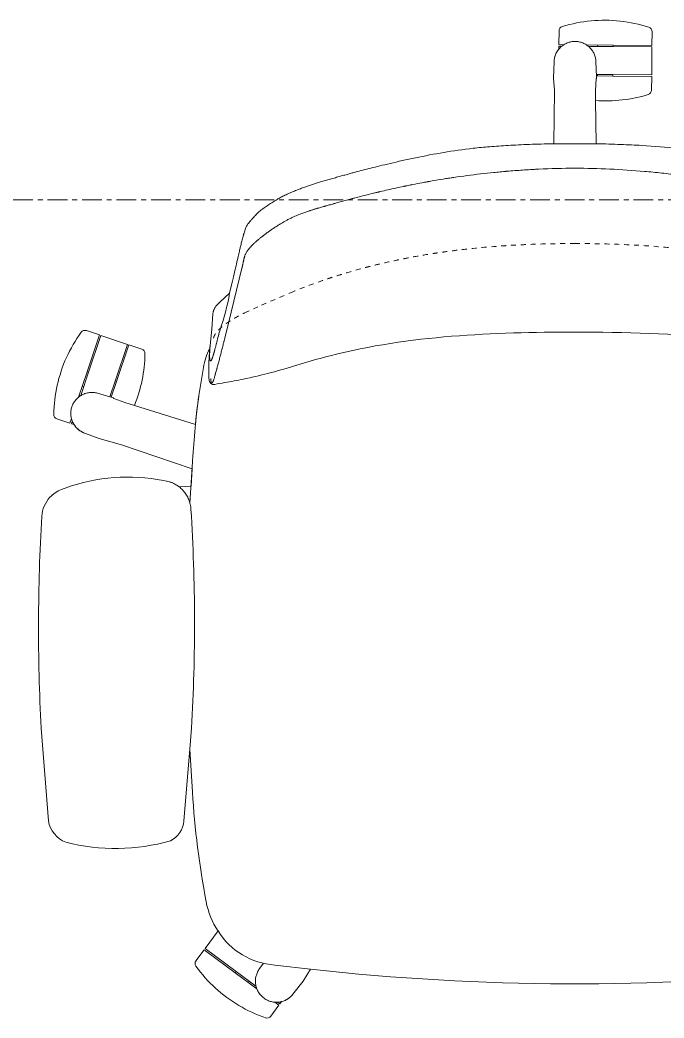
# Model space of a CAD drawing. Header units: inches. Extents: x 29752 to 31446, y 4278 to 5722.
# Drawn here: x 31051.32 to 31067.67, y 5326.56 to 5351.9 of the extents above; entities that cross this region are included whole.
import ezdxf

# ---------------------------------------------------------------- set-up
doc = ezdxf.new("R2010")
doc.units = ezdxf.units.IN
doc.header["$MEASUREMENT"] = 0
doc.linetypes.add('Dash', pattern=[0.25, 0.125, -0.125])
doc.linetypes.add('Grid Line 1_2_', pattern=[0.875, 0.5, -0.125, 0.125, -0.125])
for name, color, linetype, lineweight in [('A-DETL-GENF', 92, 'Continuous', 9), ('A-DETL-GENF-HDLN', 1, 'Dash', 9), ('I-FURN', 30, 'Continuous', 9), ('S-GRID', 1, 'Continuous', 9)]:
    doc.layers.add(name, color=color, linetype=linetype, lineweight=lineweight)

# ---------------------------------------------------------------- blocks, each defined once
blk = doc.blocks.new('Seating-Work_Chair-Teknion-NARM_Around-R2015 - Task Chair_ 4D Arms-6171630-FIRST FLOOR POWER _ SIGNAL')
at = {"layer": 'A-DETL-GENF'}
for p, q in [((-0.288, 14.082), (-0.291, 13.734)), ((2.071, 13.713), (2.074, 14.061)), ((-0.219, 13.694), (-0.292, 13.695)), ((-0.292, 13.695), (-0.292, 13.622)), ((-0.291, 13.734), (-0.164, 13.733)), ((0.408, 13.728), (1.086, 13.722)), ((0.462, 13.688), (1.086, 13.683)), ((0.692, 13.686), (0.693, 13.725)), ((1.086, 13.683), (1.086, 13.722)), ((1.086, 13.722), (2.071, 13.713)), ((2.07, 13.674), (1.086, 13.683)), ((2.064, 12.965), (2.07, 13.674)), ((-0.415, 13.302), (-0.43, 12.881)), ((0.664, 12.913), (0.649, 13.302)), ((1.08, 12.974), (0.661, 12.978)), ((0.663, 12.938), (1.079, 12.935)), ((0.686, 12.938), (0.686, 12.977)), ((1.079, 12.935), (1.08, 12.974)), ((2.064, 12.926), (1.079, 12.935)), ((1.08, 12.974), (2.064, 12.965)), ((2.061, 12.578), (2.064, 12.926)), ((-0.43, 12.881), (-0.402, 12.569)), ((0.637, 12.568), (0.654, 12.868)), ((0.654, 12.868), (0.659, 12.878)), ((0.659, 12.878), (0.665, 12.881)), ((0.664, 12.913), (0.665, 12.881)), ((-0.402, 12.569), (-0.422, 11.218)), ((0.637, 12.568), (0.641, 12.316)), ((0.657, 11.217), (0.641, 12.316)), ((-0.422, 11.217), (0.657, 11.217)), ((-8.748, 6.384), (-8.338, 8.056)), ((-8.591, 7.669), (-8.651, 7.425)), ((-8.651, 7.425), (-8.9, 7.197)), ((-9.075, 6.901), (-9.104, 6.508)), ((-11.956, 6.361), (-12.286, 6.471)), ((-12.268, 5.427), (-11.956, 6.361)), ((-11.919, 6.348), (-12.231, 5.415)), ((-11.247, 6.123), (-11.919, 6.348)), ((-9.104, 6.508), (-9.157, 6.012)), ((-8.749, 6.381), (-8.772, 6.285)), ((-11.559, 5.19), (-11.247, 6.123)), ((-11.209, 6.111), (-11.522, 5.177)), ((-10.88, 6), (-11.209, 6.111)), ((-9.177, 5.65), (-9.163, 5.93)), ((-9.156, 6.012), (-9.163, 5.93)), ((-9.178, 5.352), (-9.177, 5.65)), ((-12.484, 4.784), (-12.268, 5.427)), ((-12.429, 4.823), (-12.231, 5.415)), ((-12.231, 5.415), (-12.268, 5.427)), ((-9.316, 5.536), (-9.43, 4.821)), ((-9.177, 5.317), (-9.178, 5.352)), ((-11.559, 5.19), (-11.692, 4.793)), ((-11.654, 4.782), (-11.522, 5.177)), ((-11.522, 5.177), (-11.559, 5.19)), ((-12.356, 5.041), (-12.393, 5.054)), ((-11.629, 4.775), (-12.004, 4.882)), ((-11.647, 4.804), (-11.684, 4.817)), ((-11.629, 4.775), (-11.598, 4.766)), ((-11.598, 4.76), (-11.598, 4.766)), ((-11.59, 4.752), (-11.598, 4.76)), ((-11.309, 4.643), (-11.59, 4.752)), ((-11.309, 4.643), (-11.069, 4.569)), ((-9.519, 4.091), (-11.069, 4.569)), ((-13.035, 4.231), (-12.706, 4.121)), ((-12.706, 4.121), (-12.666, 4.24)), ((-12.646, 4.176), (-12.668, 4.108)), ((-12.668, 4.108), (-12.599, 4.085)), ((-12.333, 3.87), (-11.937, 3.725)), ((-11.937, 3.725), (-11.393, 3.574)), ((-11.393, 3.574), (-9.603, 2.962)), ((-9.657, 2.091), (-9.591, 3.138)), ((-9.591, 3.138), (-9.589, 3.165)), ((-9.603, 2.962), (-9.63, 2.523)), ((-12.663, 2.531), (-12.919, 2.439)), ((-9.63, 2.523), (-9.935, 2.506)), ((-13.433, -3.626), (-13.248, -5.975)), ((-9.617, -3.626), (-9.661, -4.16)), ((-9.809, -5.979), (-9.661, -4.16)), ((-9.661, -4.16), (-9.594, -5.246)), ((-8.944, -8.774), (-9.274, -9.22)), ((-9.298, -9.251), (-9.504, -9.531)), ((-8.506, -9.837), (-9.298, -9.251)), ((-9.274, -9.22), (-8.483, -9.805)), ((-7.794, -9.587), (-7.906, -9.754)), ((-8.483, -9.805), (-8.506, -9.837)), ((-7.961, -10.24), (-8.506, -9.837)), ((-7.981, -10.177), (-8.483, -9.805)), ((-7.504, -9.638), (-6.598, -9.744)), ((-6.785, -10.048), (-6.598, -9.744)), ((-8.167, -10.04), (-8.19, -10.071)), ((-7.045, -10.379), (-6.785, -10.048)), ((-7.399, -10.657), (-7.5, -10.582)), ((-7.433, -10.582), (-7.375, -10.625)), ((-7.375, -10.625), (-7.332, -10.566)), ((-7.606, -10.936), (-7.399, -10.657))]:
    blk.add_line(p, q, dxfattribs=at)
for centre, radius, start, end in [((-0.17, 14.081), 0.118, 107.0503, 179.492), ((1.956, 14.062), 0.118, 359.492, 71.9337), ((0.034, 13.397), 0.39, 120.5283, 130.3956), ((0.117, 13.282), 0.532, 140.3306, 177.8809), ((1.942, 12.579), 0.118, 287.0503, 359.492), ((-14.716, 8.494), 6.158, 340.7438, 350.0055), ((-12.323, 6.359), 0.118, 71.492, 143.9337), ((-10.917, 5.888), 0.118, 359.0503, 71.492), ((0.379, 3.257), 9.933, 170.9436, 175.1859), ((-12.998, 4.343), 0.118, 179.0503, 251.492), ((-12.009, 4.415), 0.68, 194.923, 200.5406), ((-12.15, 4.369), 0.532, 212.3306, 249.8809), ((-11.237, -1.974), 4.725, 77.0516, 107.5631), ((-10.302, 2.089), 0.556, 48.6486, 77.0516), ((12.757, -3.869), 22.393, 183.5249, 190.708), ((-12.556, -5.867), 0.7, 188.8294, 249.1706), ((-10.431, -5.928), 0.623, 296.6583, 355.3417), ((-11.546, -1.527), 5.151, 255.8604, 285.7175), ((-7.253, -7.653), 2.029, 190.708, 213.5471), ((-7.38, -7.8), 1.842, 211.916, 266.1584), ((-9.409, -9.601), 0.118, 143.492, 215.9337), ((0.117, 50.691), 60.807, 263.65945, 275.93919), ((-7.464, -10.051), 0.532, 284.3449, 321.8809), ((-7.467, -10.08), 0.504, 266.2328, 273.7672), ((-7.701, -10.866), 0.118, 251.0503, 323.492)]:
    blk.add_arc(centre, radius, start, end, dxfattribs=at)
for points in [[(1.992, 14.174), (1.753, 14.252), (1.271, 14.356), (0.52, 14.363), (0.036, 14.267), (-0.205, 14.194)], [(0.641, 12.316), (0.868, 12.3), (1.318, 12.309), (1.759, 12.4), (1.977, 12.466)], [(-12.419, 6.429), (-12.566, 6.225), (-12.815, 5.799), (-13.053, 5.087), (-13.111, 4.597), (-13.116, 4.345)], [(-11.069, 4.569), (-10.984, 4.78), (-10.853, 5.21), (-10.803, 5.658), (-10.799, 5.886)], [(-9.157, 6.012), (-9.195, 5.936), (-9.261, 5.782), (-9.302, 5.619), (-9.316, 5.536)], [(-9.589, 3.176), (-9.549, 3.726), (-9.516, 4.278), (-9.43, 4.821)], [(-9.589, 3.165), (-9.589, 3.169), (-9.589, 3.172), (-9.589, 3.176)], [(-13.418, 1.757), (-13.471, 0.861), (-13.527, -0.933), (-13.481, -2.728), (-13.433, -3.626)], [(-9.505, -9.67), (-9.357, -9.874), (-9.029, -10.242), (-8.425, -10.688), (-7.977, -10.895), (-7.739, -10.978)]]:
    blk.add_open_spline(points, degree=3, dxfattribs=at)
for points, knots in [([(0.649, 13.302), (0.648, 13.336), (0.643, 13.37), (0.632, 13.419), (0.627, 13.436), (0.616, 13.468), (0.61, 13.484), (0.589, 13.531), (0.572, 13.56), (0.543, 13.602), (0.533, 13.615), (0.51, 13.642), (0.499, 13.654), (0.462, 13.689), (0.436, 13.71), (0.393, 13.738), (0.378, 13.747), (0.347, 13.763), (0.332, 13.77), (0.285, 13.789), (0.252, 13.798), (0.202, 13.808), (0.185, 13.811), (0.151, 13.814), (0.134, 13.815), (0.1, 13.815), (0.083, 13.814), (0.049, 13.811), (0.032, 13.808), (-0.018, 13.798), (-0.05, 13.789), (-0.098, 13.77), (-0.113, 13.762), (-0.143, 13.747), (-0.158, 13.738), (-0.201, 13.71), (-0.227, 13.689), (-0.264, 13.654), (-0.276, 13.641), (-0.298, 13.615), (-0.309, 13.602), (-0.338, 13.56), (-0.355, 13.531), (-0.376, 13.484), (-0.382, 13.468), (-0.393, 13.436), (-0.397, 13.419), (-0.409, 13.37), (-0.413, 13.336), (-0.415, 13.302)], [0, 0, 0, 0, 0.00257976, 0.00257976, 0.00386963, 0.00386963, 0.00515951, 0.00515951, 0.00773927, 0.00773927, 0.00902915, 0.00902915, 0.01031902, 0.01031902, 0.01289878, 0.01289878, 0.01418866, 0.01418866, 0.01547854, 0.01547854, 0.01805829, 0.01805829, 0.01934817, 0.01934817, 0.02063805, 0.02063805, 0.02192793, 0.02192793, 0.0232178, 0.0232178, 0.02579756, 0.02579756, 0.02708744, 0.02708744, 0.02837732, 0.02837732, 0.03095707, 0.03095707, 0.03224695, 0.03224695, 0.03353683, 0.03353683, 0.03611658, 0.03611658, 0.03740646, 0.03740646, 0.03869634, 0.03869634, 0.0412761, 0.0412761, 0.0412761, 0.0412761]), ([(-0.422, 11.218), (-0.643, 11.213), (-1.057, 11.201), (-1.588, 11.176), (-2.054, 11.143), (-2.608, 11.09), (-3.215, 11.003), (-3.821, 10.885), (-4.269, 10.788), (-4.576, 10.718), (-4.847, 10.653), (-5.072, 10.598), (-5.269, 10.547), (-5.427, 10.505), (-5.561, 10.469), (-5.665, 10.44), (-5.781, 10.407), (-5.901, 10.374), (-6.031, 10.337), (-6.16, 10.3), (-6.282, 10.264), (-6.4, 10.229), (-6.5, 10.199), (-6.597, 10.167), (-6.694, 10.134), (-6.793, 10.098), (-6.914, 10.052), (-7.037, 10.002), (-7.159, 9.95), (-7.28, 9.895), (-7.375, 9.844), (-7.469, 9.788), (-7.564, 9.731), (-7.64, 9.682), (-7.695, 9.644), (-7.75, 9.606), (-7.823, 9.554), (-7.91, 9.486), (-7.984, 9.414), (-8.031, 9.361), (-8.058, 9.331), (-8.078, 9.308), (-8.098, 9.286), (-8.124, 9.256), (-8.17, 9.203), (-8.217, 9.14), (-8.249, 9.067), (-8.268, 9.008), (-8.282, 8.959), (-8.292, 8.924), (-8.297, 8.905), (-8.302, 8.89), (-8.306, 8.876), (-8.311, 8.857), (-8.321, 8.823), (-8.333, 8.774), (-8.347, 8.717), (-8.361, 8.66), (-8.374, 8.61), (-8.384, 8.566), (-8.396, 8.518), (-8.41, 8.458), (-8.427, 8.384), (-8.452, 8.274), (-8.487, 8.119), (-8.535, 7.91), (-8.572, 7.753), (-8.591, 7.669)], [0, 0, 0, 0, 0.03125, 0.0625, 0.09375, 0.125, 0.1875, 0.25, 0.28125, 0.3125, 0.34375, 0.375, 0.40625, 0.4375, 0.453125, 0.46875, 0.484375, 0.5, 0.515625, 0.53125, 0.546875, 0.5625, 0.578125, 0.59375, 0.609375, 0.625, 0.640625, 0.65625, 0.671875, 0.6875, 0.703125, 0.71875, 0.734375, 0.742188, 0.75, 0.757812, 0.765625, 0.78125, 0.796875, 0.804688, 0.808594, 0.8125, 0.816406, 0.820312, 0.828125, 0.84375, 0.851562, 0.859375, 0.867188, 0.871094, 0.873047, 0.875, 0.876953, 0.878906, 0.882812, 0.890625, 0.898438, 0.90625, 0.914062, 0.921875, 0.929688, 0.9375, 0.945312, 0.953125, 0.96875, 0.984375, 1, 1, 1, 1]), ([(8.826, 7.669), (8.806, 7.753), (8.77, 7.91), (8.721, 8.119), (8.686, 8.274), (8.661, 8.384), (8.644, 8.458), (8.63, 8.518), (8.619, 8.566), (8.608, 8.61), (8.596, 8.66), (8.582, 8.717), (8.568, 8.774), (8.555, 8.823), (8.546, 8.857), (8.54, 8.876), (8.536, 8.89), (8.532, 8.905), (8.526, 8.924), (8.517, 8.959), (8.503, 9.008), (8.484, 9.067), (8.451, 9.14), (8.404, 9.203), (8.359, 9.256), (8.332, 9.286), (8.312, 9.308), (8.293, 9.331), (8.266, 9.361), (8.218, 9.414), (8.145, 9.486), (8.058, 9.554), (7.984, 9.606), (7.93, 9.644), (7.874, 9.681), (7.798, 9.731), (7.704, 9.788), (7.61, 9.844), (7.514, 9.895), (7.394, 9.95), (7.271, 10.002), (7.148, 10.052), (7.027, 10.098), (6.928, 10.134), (6.831, 10.167), (6.734, 10.199), (6.634, 10.229), (6.516, 10.264), (6.354, 10.311), (6.176, 10.362), (6.015, 10.407), (5.899, 10.44), (5.795, 10.468), (5.595, 10.523), (5.381, 10.579), (5.082, 10.653), (4.811, 10.718), (4.503, 10.788), (4.056, 10.885), (3.45, 11.003), (2.721, 11.107), (2.001, 11.167), (1.291, 11.2), (0.878, 11.213), (0.657, 11.217)], [0, 0, 0, 0, 0.015625, 0.03125, 0.046875, 0.054688, 0.0625, 0.070312, 0.078125, 0.085938, 0.09375, 0.101562, 0.109375, 0.117188, 0.121094, 0.123047, 0.125, 0.126953, 0.128906, 0.132812, 0.140625, 0.148438, 0.15625, 0.171875, 0.179688, 0.183594, 0.1875, 0.191406, 0.195312, 0.203125, 0.21875, 0.234375, 0.242188, 0.25, 0.257812, 0.265625, 0.28125, 0.296875, 0.3125, 0.328125, 0.34375, 0.359375, 0.375, 0.390625, 0.40625, 0.421875, 0.4375, 0.453125, 0.46875, 0.5, 0.515625, 0.53125, 0.546875, 0.5625, 0.625, 0.65625, 0.6875, 0.71875, 0.75, 0.8125, 0.875, 0.9375, 0.96875, 1, 1, 1, 1]), ([(-6.793, 9.456), (-6.76, 9.469), (-6.727, 9.48), (-6.679, 9.497), (-6.655, 9.505), (-6.626, 9.514), (-6.611, 9.519), (-6.604, 9.521), (-6.6, 9.522), (-6.599, 9.523), (-6.598, 9.523), (-6.597, 9.523), (-6.581, 9.528), (-6.558, 9.536), (-6.528, 9.545), (-6.513, 9.549), (-6.505, 9.552), (-6.501, 9.553), (-6.499, 9.554), (-6.498, 9.554), (-6.498, 9.554), (-6.497, 9.554), (-6.483, 9.558), (-6.459, 9.565), (-6.429, 9.574), (-6.413, 9.579), (-6.405, 9.581), (-6.401, 9.582), (-6.399, 9.583), (-6.398, 9.583), (-6.397, 9.583), (-6.364, 9.593), (-6.314, 9.608), (-6.254, 9.625), (-6.223, 9.633), (-6.208, 9.638), (-6.201, 9.64), (-6.197, 9.641), (-6.195, 9.641), (-6.194, 9.642), (-6.193, 9.642), (-6.162, 9.651), (-6.129, 9.66), (-6.075, 9.675), (-6.048, 9.683), (-6.014, 9.692), (-5.997, 9.697), (-5.988, 9.699), (-5.984, 9.701), (-5.982, 9.701), (-5.981, 9.701), (-5.98, 9.702), (-5.98, 9.702), (-5.887, 9.728), (-5.799, 9.752), (-5.673, 9.786), (-5.633, 9.797), (-5.574, 9.813), (-5.545, 9.821), (-5.512, 9.83), (-5.495, 9.834), (-5.487, 9.836), (-5.483, 9.837), (-5.481, 9.838), (-5.48, 9.838), (-5.48, 9.838), (-5.479, 9.838), (-5.479, 9.838), (-5.371, 9.867), (-5.263, 9.895), (-5.102, 9.935), (-5.048, 9.949), (-4.967, 9.968), (-4.926, 9.978), (-4.879, 9.99), (-4.856, 9.995), (-4.844, 9.998), (-4.838, 9.999), (-4.835, 10), (-4.833, 10), (-4.833, 10.001), (-4.832, 10.001), (-4.832, 10.001), (-4.698, 10.033), (-4.564, 10.063), (-4.363, 10.107), (-4.296, 10.121), (-4.22, 10.137), (-4.207, 10.14), (-4.195, 10.142), (-4.189, 10.143), (-4.188, 10.144), (-4.186, 10.144), (-4.182, 10.145), (-4.159, 10.15), (-4.097, 10.162), (-4.038, 10.174), (-3.92, 10.198), (-3.84, 10.213), (-3.721, 10.235), (-3.676, 10.243), (-3.629, 10.252), (-3.622, 10.253), (-3.617, 10.254), (-3.614, 10.254), (-3.599, 10.257), (-3.565, 10.263), (-3.438, 10.285), (-3.323, 10.305), (-3.185, 10.327), (-3.116, 10.338), (-3.035, 10.35), (-2.995, 10.356), (-2.975, 10.359), (-2.965, 10.36), (-2.96, 10.361), (-2.957, 10.361), (-2.956, 10.362), (-2.955, 10.362), (-2.955, 10.362), (-2.729, 10.395), (-2.505, 10.425), (-2.17, 10.464), (-2.059, 10.476), (-1.892, 10.492), (-1.809, 10.5), (-1.712, 10.509), (-1.664, 10.514), (-1.64, 10.516), (-1.628, 10.517), (-1.622, 10.517), (-1.619, 10.518), (-1.617, 10.518), (-1.616, 10.518), (-1.616, 10.518), (-1.616, 10.518), (-1.481, 10.529), (-1.346, 10.54), (-1.144, 10.553), (-1.076, 10.557), (-0.975, 10.563), (-0.925, 10.566), (-0.866, 10.569), (-0.837, 10.571), (-0.822, 10.571), (-0.815, 10.572), (-0.811, 10.572), (-0.809, 10.572), (-0.808, 10.572), (-0.808, 10.572), (-0.497, 10.587), (-0.189, 10.595), (0.117, 10.595)], [0, 0, 0, 0, 0.03125, 0.03125, 0.046875, 0.054688, 0.058594, 0.060547, 0.061523, 0.062012, 0.062012, 0.0625, 0.0625, 0.078125, 0.085938, 0.089844, 0.091797, 0.092773, 0.093262, 0.093506, 0.093506, 0.09375, 0.09375, 0.109375, 0.117188, 0.121094, 0.123047, 0.124023, 0.124512, 0.124512, 0.125, 0.125, 0.15625, 0.171875, 0.179688, 0.183594, 0.185547, 0.186523, 0.187012, 0.187012, 0.1875, 0.1875, 0.21875, 0.21875, 0.234375, 0.242188, 0.246094, 0.248047, 0.249023, 0.249512, 0.249756, 0.249756, 0.25, 0.25, 0.3125, 0.3125, 0.34375, 0.34375, 0.359375, 0.367188, 0.371094, 0.373047, 0.374023, 0.374512, 0.374756, 0.374878, 0.374878, 0.375, 0.375, 0.4375, 0.4375, 0.46875, 0.46875, 0.484375, 0.492188, 0.496094, 0.498047, 0.499023, 0.499512, 0.499756, 0.499878, 0.499878, 0.5, 0.5, 0.5625, 0.5625, 0.59375, 0.59375, 0.597656, 0.599609, 0.599609, 0.600098, 0.600098, 0.600586, 0.601562, 0.609375, 0.625, 0.625, 0.65625, 0.65625, 0.671875, 0.673828, 0.674805, 0.674805, 0.675781, 0.675781, 0.679687, 0.6875, 0.71875, 0.71875, 0.734375, 0.742187, 0.746094, 0.748047, 0.749023, 0.749512, 0.749756, 0.749878, 0.749878, 0.75, 0.75, 0.8125, 0.8125, 0.84375, 0.84375, 0.859375, 0.867188, 0.871094, 0.873047, 0.874023, 0.874512, 0.874756, 0.874878, 0.874939, 0.874939, 0.875, 0.875, 0.90625, 0.90625, 0.921875, 0.921875, 0.929688, 0.933594, 0.935547, 0.936523, 0.937012, 0.937256, 0.937378, 0.937378, 0.9375, 0.9375, 1, 1, 1, 1]), ([(7.028, 9.456), (6.96, 9.481), (6.892, 9.505), (6.754, 9.548), (6.684, 9.568), (6.474, 9.629), (6.334, 9.668), (6.053, 9.747), (5.912, 9.785), (5.63, 9.861), (5.489, 9.897), (5.063, 10.003), (4.779, 10.069), (4.349, 10.159), (4.205, 10.188), (3.917, 10.242), (3.773, 10.268), (3.339, 10.341), (3.048, 10.384), (2.612, 10.44), (2.466, 10.457), (2.173, 10.488), (2.027, 10.502), (1.587, 10.541), (1.294, 10.56), (0.706, 10.588), (0.412, 10.595), (0.117, 10.595)], [0, 0, 0, 0, 0.0056077, 0.0056077, 0.0112153, 0.0112153, 0.0224307, 0.0224307, 0.033646, 0.033646, 0.0448614, 0.0448614, 0.067292, 0.067292, 0.0785074, 0.0785074, 0.0897227, 0.0897227, 0.1121534, 0.1121534, 0.1233688, 0.1233688, 0.1345841, 0.1345841, 0.1570148, 0.1570148, 0.1794455, 0.1794455, 0.1794455, 0.1794455]), ([(-8.338, 8.056), (-8.336, 8.062), (-8.334, 8.073), (-8.331, 8.089), (-8.329, 8.096), (-8.328, 8.101), (-8.327, 8.104), (-8.324, 8.118), (-8.321, 8.132), (-8.318, 8.145), (-8.317, 8.151), (-8.316, 8.153), (-8.316, 8.154), (-8.316, 8.155), (-8.316, 8.155), (-8.316, 8.155), (-8.316, 8.156), (-8.316, 8.156), (-8.316, 8.156), (-8.314, 8.165), (-8.311, 8.177), (-8.308, 8.191), (-8.307, 8.197), (-8.306, 8.2), (-8.306, 8.202), (-8.306, 8.203), (-8.306, 8.203), (-8.305, 8.203), (-8.305, 8.203), (-8.305, 8.203), (-8.305, 8.203), (-8.305, 8.205), (-8.304, 8.21), (-8.302, 8.221), (-8.3, 8.228), (-8.298, 8.238), (-8.297, 8.244), (-8.297, 8.247), (-8.296, 8.248), (-8.296, 8.249), (-8.296, 8.249), (-8.296, 8.249), (-8.296, 8.249), (-8.296, 8.25), (-8.294, 8.259), (-8.292, 8.267), (-8.29, 8.278), (-8.289, 8.284), (-8.288, 8.289), (-8.287, 8.292), (-8.287, 8.293), (-8.287, 8.294), (-8.286, 8.294), (-8.286, 8.295), (-8.286, 8.295), (-8.286, 8.295), (-8.285, 8.303), (-8.283, 8.31), (-8.28, 8.321), (-8.278, 8.327), (-8.277, 8.333), (-8.276, 8.336), (-8.275, 8.337), (-8.275, 8.338), (-8.275, 8.338), (-8.275, 8.339), (-8.273, 8.346), (-8.271, 8.354), (-8.267, 8.364), (-8.265, 8.37), (-8.263, 8.376), (-8.262, 8.379), (-8.261, 8.38), (-8.261, 8.381), (-8.258, 8.389), (-8.255, 8.396), (-8.25, 8.407), (-8.248, 8.413), (-8.245, 8.419), (-8.243, 8.422), (-8.243, 8.423), (-8.242, 8.424), (-8.242, 8.425), (-8.235, 8.439), (-8.227, 8.453), (-8.214, 8.475), (-8.21, 8.482), (-8.202, 8.493), (-8.198, 8.499), (-8.194, 8.505), (-8.191, 8.508), (-8.19, 8.51), (-8.19, 8.511), (-8.189, 8.511), (-8.189, 8.512), (-8.179, 8.526), (-8.168, 8.54), (-8.149, 8.562), (-8.143, 8.57), (-8.133, 8.582), (-8.127, 8.588), (-8.121, 8.595), (-8.118, 8.598), (-8.116, 8.6), (-8.115, 8.601), (-8.115, 8.602), (-8.115, 8.602), (-8.115, 8.602), (-8.101, 8.616), (-8.087, 8.631), (-8.064, 8.654), (-8.056, 8.662), (-8.043, 8.674), (-8.037, 8.68), (-8.029, 8.687), (-8.025, 8.691), (-8.023, 8.693), (-8.022, 8.694), (-8.022, 8.694), (-8.022, 8.694), (-8.022, 8.694), (-8.006, 8.709), (-7.989, 8.724), (-7.962, 8.748), (-7.952, 8.756), (-7.937, 8.769), (-7.93, 8.775), (-7.92, 8.783), (-7.916, 8.787), (-7.913, 8.789), (-7.912, 8.79), (-7.912, 8.79), (-7.911, 8.791), (-7.891, 8.807), (-7.871, 8.824), (-7.839, 8.849), (-7.828, 8.858), (-7.811, 8.871), (-7.802, 8.878), (-7.792, 8.886), (-7.787, 8.89), (-7.785, 8.892), (-7.783, 8.893), (-7.783, 8.893), (-7.759, 8.912), (-7.736, 8.929), (-7.7, 8.955), (-7.688, 8.964), (-7.67, 8.977), (-7.661, 8.984), (-7.651, 8.991), (-7.646, 8.995), (-7.643, 8.997), (-7.642, 8.998), (-7.616, 9.016), (-7.592, 9.032), (-7.555, 9.058), (-7.537, 9.07), (-7.514, 9.085), (-7.503, 9.092), (-7.497, 9.096), (-7.495, 9.098), (-7.493, 9.099), (-7.493, 9.099), (-7.468, 9.115), (-7.443, 9.131), (-7.406, 9.154), (-7.387, 9.166), (-7.366, 9.179), (-7.355, 9.185), (-7.349, 9.189), (-7.346, 9.19), (-7.345, 9.191), (-7.344, 9.192), (-7.344, 9.192), (-7.298, 9.219), (-7.252, 9.245), (-7.181, 9.284), (-7.157, 9.296), (-7.12, 9.315), (-7.102, 9.324), (-7.08, 9.334), (-7.07, 9.34), (-7.064, 9.342), (-7.062, 9.343), (-7.06, 9.344), (-7.06, 9.344), (-7.059, 9.345), (-6.975, 9.385), (-6.886, 9.422), (-6.793, 9.456)], [0, 0, 0, 0, 0.015625, 0.023438, 0.027344, 0.027344, 0.03125, 0.03125, 0.046875, 0.054688, 0.058594, 0.060547, 0.061523, 0.062012, 0.062256, 0.062378, 0.062439, 0.062439, 0.0625, 0.0625, 0.078125, 0.085938, 0.089844, 0.091797, 0.092773, 0.093262, 0.093506, 0.093628, 0.093689, 0.093689, 0.09375, 0.09375, 0.109375, 0.109375, 0.117188, 0.121094, 0.123047, 0.124023, 0.124512, 0.124756, 0.124878, 0.124939, 0.124939, 0.125, 0.125, 0.140625, 0.140625, 0.148438, 0.152344, 0.154297, 0.155273, 0.155762, 0.156006, 0.156128, 0.156128, 0.15625, 0.15625, 0.171875, 0.171875, 0.179688, 0.183594, 0.185547, 0.186523, 0.187012, 0.187012, 0.1875, 0.1875, 0.203125, 0.203125, 0.210938, 0.214844, 0.216797, 0.216797, 0.21875, 0.21875, 0.234375, 0.234375, 0.242188, 0.246094, 0.248047, 0.249023, 0.249023, 0.25, 0.25, 0.28125, 0.28125, 0.296875, 0.296875, 0.304688, 0.308594, 0.310547, 0.311523, 0.312012, 0.312012, 0.3125, 0.3125, 0.34375, 0.34375, 0.359375, 0.359375, 0.367188, 0.371094, 0.373047, 0.374023, 0.374512, 0.374756, 0.374756, 0.375, 0.375, 0.40625, 0.40625, 0.421875, 0.421875, 0.429688, 0.433594, 0.435547, 0.436523, 0.437012, 0.437256, 0.437256, 0.4375, 0.4375, 0.46875, 0.46875, 0.484375, 0.484375, 0.492188, 0.496094, 0.498047, 0.499023, 0.499512, 0.499512, 0.5, 0.5, 0.53125, 0.53125, 0.546875, 0.546875, 0.554688, 0.558594, 0.560547, 0.561523, 0.561523, 0.5625, 0.5625, 0.59375, 0.59375, 0.609375, 0.609375, 0.617188, 0.621094, 0.623047, 0.623047, 0.625, 0.625, 0.65625, 0.65625, 0.671875, 0.679688, 0.683594, 0.685547, 0.686523, 0.686523, 0.6875, 0.6875, 0.71875, 0.71875, 0.734375, 0.742188, 0.746094, 0.748047, 0.749023, 0.749512, 0.749512, 0.75, 0.75, 0.8125, 0.8125, 0.84375, 0.84375, 0.859375, 0.867188, 0.871094, 0.873047, 0.874023, 0.874512, 0.874512, 0.875, 0.875, 1, 1, 1, 1]), ([(-8.9, 7.197), (-8.926, 7.173), (-8.96, 7.138), (-8.997, 7.092), (-9.017, 7.063), (-9.031, 7.04), (-9.041, 7.02), (-9.048, 7.006), (-9.053, 6.994), (-9.057, 6.984), (-9.06, 6.974), (-9.064, 6.962), (-9.066, 6.956), (-9.068, 6.945), (-9.072, 6.929), (-9.074, 6.911), (-9.075, 6.901)], [0, 0, 0, 0, 0.253968, 0.380952, 0.507937, 0.569444, 0.630952, 0.69246, 0.723214, 0.753968, 0.784722, 0.815476, 0.84623, 0.876984, 0.938492, 1, 1, 1, 1]), ([(-9.145, 6.124), (-9.146, 6.1), (-9.148, 6.077), (-9.15, 6.046), (-9.151, 6.036), (-9.152, 6.022), (-9.152, 6.015), (-9.153, 6.007), (-9.153, 6.004), (-9.153, 6.002), (-9.153, 6.001), (-9.153, 6), (-9.153, 6), (-9.154, 5.982), (-9.155, 5.965), (-9.156, 5.941), (-9.157, 5.93), (-9.157, 5.917), (-9.157, 5.911), (-9.157, 5.908), (-9.157, 5.907), (-9.157, 5.906), (-9.158, 5.877), (-9.159, 5.853), (-9.159, 5.822), (-9.159, 5.812), (-9.158, 5.798), (-9.158, 5.792), (-9.158, 5.785), (-9.157, 5.782), (-9.157, 5.78), (-9.157, 5.779), (-9.157, 5.779), (-9.157, 5.778), (-9.157, 5.778), (-9.156, 5.762), (-9.155, 5.749), (-9.152, 5.733), (-9.151, 5.728), (-9.149, 5.722), (-9.149, 5.72), (-9.148, 5.717), (-9.147, 5.716), (-9.147, 5.714), (-9.147, 5.714), (-9.147, 5.713), (-9.146, 5.713), (-9.146, 5.713), (-9.146, 5.713), (-9.145, 5.71), (-9.144, 5.708), (-9.141, 5.705), (-9.141, 5.704), (-9.139, 5.703), (-9.139, 5.703), (-9.138, 5.703), (-9.138, 5.702), (-9.137, 5.702), (-9.137, 5.702), (-9.137, 5.702), (-9.136, 5.702), (-9.134, 5.702), (-9.131, 5.703), (-9.129, 5.703), (-9.128, 5.705), (-9.127, 5.705), (-9.126, 5.706), (-9.126, 5.706), (-9.126, 5.706), (-9.126, 5.706), (-9.122, 5.71), (-9.117, 5.716), (-9.11, 5.729), (-9.107, 5.734), (-9.103, 5.742), (-9.101, 5.746), (-9.099, 5.752), (-9.098, 5.755), (-9.097, 5.756), (-9.097, 5.757), (-9.097, 5.757), (-9.097, 5.757), (-9.097, 5.757), (-9.097, 5.757), (-9.097, 5.757), (-9.094, 5.765), (-9.09, 5.773), (-9.085, 5.787), (-9.083, 5.794), (-9.08, 5.802), (-9.079, 5.807), (-9.078, 5.809), (-9.077, 5.81), (-9.077, 5.811), (-9.077, 5.811), (-9.077, 5.811), (-9.077, 5.811), (-9.077, 5.811), (-9.073, 5.823), (-9.069, 5.836), (-9.063, 5.856), (-9.06, 5.867), (-9.056, 5.88), (-9.054, 5.887), (-9.053, 5.89), (-9.053, 5.892), (-9.053, 5.893), (-9.052, 5.893), (-9.052, 5.894), (-9.052, 5.894), (-9.052, 5.894), (-9.051, 5.9), (-9.048, 5.908), (-9.045, 5.921), (-9.043, 5.926), (-9.041, 5.934), (-9.04, 5.938), (-9.039, 5.943), (-9.038, 5.945), (-9.038, 5.946), (-9.038, 5.947), (-9.038, 5.947), (-9.038, 5.948), (-9.038, 5.948), (-9.038, 5.948), (-9.036, 5.953), (-9.034, 5.96), (-9.032, 5.969), (-9.031, 5.972), (-9.031, 5.975), (-9.03, 5.976), (-9.029, 5.982), (-9.027, 5.99), (-9.024, 5.999), (-9.023, 6.004), (-9.022, 6.006), (-9.022, 6.007), (-9.022, 6.007), (-9.022, 6.008), (-9.022, 6.008), (-9.016, 6.03), (-9.01, 6.052), (-9.002, 6.085), (-8.999, 6.096), (-8.994, 6.113), (-8.992, 6.121), (-8.99, 6.131), (-8.988, 6.136), (-8.988, 6.139), (-8.987, 6.14), (-8.987, 6.14), (-8.987, 6.141), (-8.987, 6.141), (-8.987, 6.141), (-8.974, 6.191), (-8.96, 6.243), (-8.932, 6.35), (-8.917, 6.406), (-8.902, 6.463)], [0, 0, 0, 0, 0.03125, 0.03125, 0.046875, 0.046875, 0.054687, 0.058594, 0.060547, 0.061523, 0.062012, 0.062012, 0.0625, 0.0625, 0.09375, 0.09375, 0.109375, 0.117187, 0.121094, 0.123047, 0.123047, 0.125, 0.125, 0.1875, 0.1875, 0.21875, 0.21875, 0.234375, 0.242187, 0.246094, 0.248047, 0.249023, 0.249512, 0.249512, 0.25, 0.25, 0.3125, 0.3125, 0.34375, 0.34375, 0.359375, 0.359375, 0.367188, 0.371094, 0.373047, 0.374023, 0.374512, 0.374512, 0.375, 0.375, 0.40625, 0.40625, 0.421875, 0.421875, 0.429688, 0.433594, 0.435547, 0.436523, 0.436523, 0.4375, 0.4375, 0.46875, 0.46875, 0.484375, 0.492188, 0.496094, 0.498047, 0.499023, 0.499023, 0.5, 0.5, 0.5625, 0.5625, 0.59375, 0.59375, 0.609375, 0.617188, 0.621094, 0.623047, 0.624023, 0.624512, 0.624756, 0.624878, 0.624878, 0.625, 0.625, 0.65625, 0.65625, 0.671875, 0.679688, 0.683594, 0.685547, 0.686523, 0.687012, 0.687256, 0.687378, 0.687378, 0.6875, 0.6875, 0.71875, 0.71875, 0.734375, 0.742188, 0.746094, 0.748047, 0.749023, 0.749512, 0.749756, 0.749878, 0.749878, 0.75, 0.75, 0.765625, 0.765625, 0.773438, 0.773438, 0.777344, 0.779297, 0.780273, 0.780762, 0.781006, 0.781128, 0.781189, 0.781189, 0.78125, 0.78125, 0.789063, 0.792969, 0.794922, 0.794922, 0.796875, 0.796875, 0.804688, 0.808594, 0.810547, 0.811523, 0.812012, 0.812256, 0.812256, 0.8125, 0.8125, 0.84375, 0.84375, 0.859375, 0.859375, 0.867188, 0.871094, 0.873047, 0.874023, 0.874512, 0.874756, 0.874878, 0.874878, 0.875, 0.875, 0.9375, 0.9375, 1, 1, 1, 1]), ([(0.117, 6.433), (-1.963, 6.433), (-4.081, 6.35), (-6.324, 5.777), (-6.551, 5.714), (-6.776, 5.644)], [0, 0, 0, 0, 6.243804, 6.243804, 6.950845, 6.950845, 6.950845, 6.950845]), ([(7.011, 5.644), (5.996, 5.958), (4.942, 6.151), (2.636, 6.403), (1.375, 6.433), (0.117, 6.433)], [0, 0, 0, 0, 3.188184, 3.188184, 6.961607, 6.961607, 6.961607, 6.961607]), ([(-8.772, 6.285), (-8.774, 6.275), (-8.777, 6.265), (-8.783, 6.244), (-8.786, 6.234), (-8.792, 6.213), (-8.794, 6.203), (-8.8, 6.183), (-8.802, 6.173), (-8.807, 6.154), (-8.809, 6.144), (-8.814, 6.124), (-8.816, 6.114), (-8.822, 6.085), (-8.826, 6.066), (-8.84, 6.009), (-8.856, 5.952), (-8.871, 5.896), (-8.881, 5.858), (-8.886, 5.84), (-8.9, 5.784), (-8.909, 5.747), (-8.928, 5.674), (-8.938, 5.637), (-8.954, 5.583), (-8.959, 5.565), (-8.966, 5.538), (-8.968, 5.529), (-8.972, 5.512), (-8.974, 5.503), (-8.979, 5.476), (-8.983, 5.459), (-8.993, 5.423), (-9, 5.405), (-9.008, 5.379), (-9.011, 5.371), (-9.016, 5.354), (-9.018, 5.346), (-9.024, 5.322), (-9.027, 5.308), (-9.037, 5.266), (-9.046, 5.242), (-9.058, 5.211), (-9.062, 5.202), (-9.069, 5.185), (-9.073, 5.178), (-9.082, 5.158), (-9.088, 5.149), (-9.103, 5.132), (-9.111, 5.136), (-9.123, 5.174), (-9.127, 5.208), (-9.128, 5.256)], [0, 0, 0, 0, 0.015625, 0.015625, 0.03125, 0.03125, 0.046875, 0.046875, 0.0625, 0.0625, 0.078125, 0.078125, 0.09375, 0.09375, 0.125, 0.125, 0.1875, 0.21875, 0.21875, 0.25, 0.25, 0.3125, 0.3125, 0.375, 0.375, 0.40625, 0.40625, 0.421875, 0.421875, 0.4375, 0.4375, 0.46875, 0.46875, 0.5, 0.5, 0.515625, 0.515625, 0.53125, 0.53125, 0.5625, 0.5625, 0.625, 0.625, 0.65625, 0.65625, 0.6875, 0.6875, 0.75, 0.75, 0.875, 0.875, 1, 1, 1, 1]), ([(-6.776, 5.644), (-6.997, 5.575), (-7.221, 5.509), (-7.652, 5.391), (-7.862, 5.338), (-8.224, 5.255), (-8.377, 5.224), (-8.612, 5.18), (-8.693, 5.166), (-8.859, 5.138), (-8.945, 5.123), (-9.029, 5.104)], [0, 0, 0, 0, 0.694227, 0.694227, 1.409827, 1.409827, 1.906532, 1.906532, 2.160196, 2.160196, 2.418857, 2.418857, 2.418857, 2.418857]), ([(-9.029, 5.104), (-9.046, 5.1), (-9.068, 5.101), (-9.118, 5.117), (-9.136, 5.138), (-9.158, 5.173), (-9.162, 5.188), (-9.174, 5.236), (-9.176, 5.27), (-9.177, 5.317)], [0, 0, 0, 0, 0.196897, 0.196897, 0.527255, 0.527255, 0.95555, 0.95555, 1.969177, 1.969177, 1.969177, 1.969177]), ([(-12.004, 4.882), (-12.037, 4.891), (-12.07, 4.897), (-12.121, 4.902), (-12.138, 4.902), (-12.172, 4.902), (-12.189, 4.901), (-12.24, 4.895), (-12.273, 4.889), (-12.322, 4.874), (-12.338, 4.868), (-12.37, 4.855), (-12.385, 4.847), (-12.43, 4.823), (-12.458, 4.805), (-12.498, 4.772), (-12.511, 4.761), (-12.535, 4.737), (-12.547, 4.725), (-12.579, 4.686), (-12.599, 4.658), (-12.624, 4.613), (-12.631, 4.597), (-12.645, 4.566), (-12.651, 4.55), (-12.661, 4.518), (-12.666, 4.502), (-12.673, 4.468), (-12.676, 4.452), (-12.682, 4.401), (-12.683, 4.367), (-12.679, 4.316), (-12.677, 4.299), (-12.672, 4.265), (-12.668, 4.249), (-12.655, 4.199), (-12.643, 4.168), (-12.621, 4.122), (-12.613, 4.107), (-12.595, 4.077), (-12.585, 4.063), (-12.555, 4.023), (-12.532, 3.998), (-12.494, 3.963), (-12.48, 3.952), (-12.453, 3.932), (-12.439, 3.923), (-12.396, 3.897), (-12.365, 3.882), (-12.333, 3.87)], [0, 0, 0, 0, 0.00257976, 0.00257976, 0.00386963, 0.00386963, 0.00515951, 0.00515951, 0.00773927, 0.00773927, 0.00902915, 0.00902915, 0.01031902, 0.01031902, 0.01289878, 0.01289878, 0.01418866, 0.01418866, 0.01547854, 0.01547854, 0.01805829, 0.01805829, 0.01934817, 0.01934817, 0.02063805, 0.02063805, 0.02192793, 0.02192793, 0.0232178, 0.0232178, 0.02579756, 0.02579756, 0.02708744, 0.02708744, 0.02837732, 0.02837732, 0.03095707, 0.03095707, 0.03224695, 0.03224695, 0.03353683, 0.03353683, 0.03611658, 0.03611658, 0.03740646, 0.03740646, 0.03869634, 0.03869634, 0.0412761, 0.0412761, 0.0412761, 0.0412761]), ([(-10.248, 2.65), (-10.207, 2.642), (-10.166, 2.63), (-10.088, 2.599), (-10.05, 2.581), (-9.995, 2.548), (-9.977, 2.537), (-9.942, 2.512), (-9.926, 2.5), (-9.877, 2.459), (-9.847, 2.43), (-9.806, 2.381), (-9.792, 2.365), (-9.767, 2.331), (-9.756, 2.313), (-9.723, 2.259), (-9.704, 2.222), (-9.679, 2.163), (-9.672, 2.143), (-9.659, 2.102), (-9.654, 2.082), (-9.64, 2.02), (-9.634, 1.978), (-9.631, 1.936)], [0, 0, 0, 0, 0.00320621, 0.00320621, 0.00641241, 0.00641241, 0.00801552, 0.00801552, 0.00961862, 0.00961862, 0.01282483, 0.01282483, 0.01442793, 0.01442793, 0.01603103, 0.01603103, 0.01923724, 0.01923724, 0.02084034, 0.02084034, 0.02244345, 0.02244345, 0.02564965, 0.02564965, 0.02564965, 0.02564965]), ([(-12.919, 2.439), (-12.976, 2.417), (-13.081, 2.362), (-13.24, 2.225), (-13.371, 2.022), (-13.413, 1.847), (-13.418, 1.757)], [0, 0, 0, 0, 0.2, 0.4, 0.7, 1, 1, 1, 1]), ([(-9.631, 1.936), (-9.602, 1.473), (-9.581, 1.01), (-9.551, 0.083), (-9.543, -0.381), (-9.539, -1.772), (-9.565, -2.7), (-9.617, -3.626)], [0.0063516, 0.0063516, 0.0063516, 0.0063516, 0.2532771, 0.2532771, 0.5002027, 0.5002027, 0.9940538, 0.9940538, 0.9940538, 0.9940538]), ([(-7.906, -9.754), (-7.925, -9.783), (-7.941, -9.813), (-7.961, -9.859), (-7.967, -9.875), (-7.977, -9.908), (-7.981, -9.925), (-7.992, -9.975), (-7.996, -10.008), (-7.996, -10.059), (-7.996, -10.076), (-7.993, -10.11), (-7.991, -10.127), (-7.982, -10.178), (-7.973, -10.21), (-7.955, -10.258), (-7.948, -10.274), (-7.933, -10.304), (-7.924, -10.319), (-7.897, -10.362), (-7.877, -10.389), (-7.842, -10.427), (-7.829, -10.439), (-7.804, -10.461), (-7.791, -10.472), (-7.763, -10.492), (-7.749, -10.501), (-7.72, -10.518), (-7.704, -10.526), (-7.658, -10.548), (-7.626, -10.559), (-7.577, -10.571), (-7.56, -10.575), (-7.526, -10.58), (-7.509, -10.582), (-7.458, -10.584), (-7.424, -10.583), (-7.374, -10.576), (-7.357, -10.572), (-7.324, -10.564), (-7.307, -10.56), (-7.259, -10.543), (-7.228, -10.529), (-7.184, -10.504), (-7.169, -10.494), (-7.142, -10.475), (-7.128, -10.464), (-7.09, -10.431), (-7.067, -10.407), (-7.045, -10.38)], [0, 0, 0, 0, 0.00257976, 0.00257976, 0.00386963, 0.00386963, 0.00515951, 0.00515951, 0.00773927, 0.00773927, 0.00902915, 0.00902915, 0.01031902, 0.01031902, 0.01289878, 0.01289878, 0.01418866, 0.01418866, 0.01547854, 0.01547854, 0.01805829, 0.01805829, 0.01934817, 0.01934817, 0.02063805, 0.02063805, 0.02192793, 0.02192793, 0.0232178, 0.0232178, 0.02579756, 0.02579756, 0.02708744, 0.02708744, 0.02837732, 0.02837732, 0.03095707, 0.03095707, 0.03224695, 0.03224695, 0.03353683, 0.03353683, 0.03611658, 0.03611658, 0.03740646, 0.03740646, 0.03869634, 0.03869634, 0.0412761, 0.0412761, 0.0412761, 0.0412761])]:
    blk.add_open_spline(points, degree=3, knots=knots, dxfattribs=at)
at = {"layer": 'A-DETL-GENF-HDLN'}
for p, q in [((-7.841, 7.118), (-7.048, 7.457)), ((-8.272, 6.92), (-7.841, 7.118))]:
    blk.add_line(p, q, dxfattribs=at)
for points, degree, knots in [([(0.117, 8.683), (-0.206, 8.683), (-0.521, 8.678), (-0.977, 8.664), (-1.126, 8.657), (-1.346, 8.647), (-1.419, 8.643), (-1.527, 8.636), (-1.581, 8.633), (-1.643, 8.629), (-1.674, 8.627), (-1.69, 8.626), (-1.697, 8.625), (-1.701, 8.625), (-1.703, 8.625), (-1.704, 8.625), (-1.704, 8.625), (-2.028, 8.603), (-2.341, 8.575), (-2.795, 8.524), (-2.943, 8.506), (-3.161, 8.477), (-3.233, 8.467), (-3.34, 8.451), (-3.394, 8.443), (-3.455, 8.434), (-3.486, 8.429), (-3.501, 8.427), (-3.509, 8.426), (-3.513, 8.425), (-3.515, 8.425), (-3.516, 8.425), (-3.516, 8.424), (-3.673, 8.4), (-3.826, 8.374), (-4.051, 8.332), (-4.125, 8.318), (-4.236, 8.297), (-4.29, 8.286), (-4.354, 8.272), (-4.385, 8.266), (-4.401, 8.263), (-4.409, 8.261), (-4.413, 8.26), (-4.415, 8.26), (-4.416, 8.26), (-4.416, 8.259), (-4.572, 8.227), (-4.724, 8.192), (-4.947, 8.139), (-5.02, 8.121), (-5.129, 8.093), (-5.184, 8.079), (-5.246, 8.062), (-5.278, 8.054), (-5.293, 8.05), (-5.301, 8.048), (-5.304, 8.047), (-5.307, 8.046), (-5.308, 8.046), (-5.461, 8.004), (-5.611, 7.961), (-5.831, 7.895), (-5.903, 7.872), (-6.011, 7.838), (-6.064, 7.82), (-6.126, 7.8), (-6.157, 7.79), (-6.173, 7.784), (-6.18, 7.782), (-6.184, 7.781), (-6.186, 7.78), (-6.187, 7.78), (-6.482, 7.68), (-6.769, 7.573), (-7.048, 7.457)], 3, [0, 0, 0, 0, 0.125, 0.125, 0.1875, 0.1875, 0.21875, 0.21875, 0.234375, 0.242188, 0.246094, 0.248047, 0.249023, 0.249512, 0.249756, 0.249756, 0.25, 0.25, 0.375, 0.375, 0.4375, 0.4375, 0.46875, 0.46875, 0.484375, 0.492188, 0.496094, 0.498047, 0.499023, 0.499512, 0.499756, 0.499756, 0.5, 0.5, 0.5625, 0.5625, 0.59375, 0.59375, 0.609375, 0.617188, 0.621094, 0.623047, 0.624023, 0.624512, 0.624756, 0.624756, 0.625, 0.625, 0.6875, 0.6875, 0.71875, 0.71875, 0.734375, 0.742188, 0.746094, 0.748047, 0.749023, 0.749512, 0.749512, 0.75, 0.75, 0.8125, 0.8125, 0.84375, 0.84375, 0.859375, 0.867188, 0.871094, 0.873047, 0.874023, 0.874512, 0.874512, 0.875, 0.875, 1, 1, 1, 1]), ([(0.117, 8.683), (0.422, 8.683), (0.728, 8.679), (1.337, 8.66), (1.642, 8.645), (2.251, 8.604), (2.555, 8.577), (3.161, 8.51), (3.463, 8.47), (4.066, 8.375), (4.366, 8.32), (4.962, 8.194), (5.259, 8.123), (5.847, 7.963), (6.139, 7.875), (6.716, 7.68), (7.001, 7.574), (7.283, 7.457)], 3, [0, 0, 0, 0, 0.0232506, 0.0232506, 0.0465012, 0.0465012, 0.0697517, 0.0697517, 0.0930023, 0.0930023, 0.1162529, 0.1162529, 0.1395035, 0.1395035, 0.1627541, 0.1627541, 0.1860047, 0.1860047, 0.1860047, 0.1860047]), ([(-9.057, 6.276), (-9.056, 6.29), (-9.049, 6.32), (-9.032, 6.361), (-8.999, 6.413), (-8.944, 6.475), (-8.89, 6.527), (-8.84, 6.57), (-8.788, 6.611), (-8.739, 6.648), (-8.695, 6.679), (-8.648, 6.71), (-8.601, 6.741), (-8.552, 6.771), (-8.494, 6.805), (-8.425, 6.843), (-8.366, 6.874), (-8.32, 6.897), (-8.288, 6.912), (-8.272, 6.92)], 5, [0, 0, 0, 0, 0, 0, 0.125, 0.25, 0.3125, 0.375, 0.4375, 0.5, 0.5625, 0.625, 0.65625, 0.6875, 0.75, 0.8125, 0.875, 0.9375, 1, 1, 1, 1, 1, 1])]:
    blk.add_open_spline(points, degree=degree, knots=knots, dxfattribs=at)

msp = doc.modelspace()

# ---------------------------------------------------------------- linework, layer by layer
at = {"layer": 'S-GRID', "linetype": 'Grid Line 1_2_'}
msp.add_line((31446.272, 5347.336), (29775.662, 5347.336), dxfattribs=at)

# ---------------------------------------------------------------- block references
at = {"layer": 'I-FURN'}
msp.add_blockref('Seating-Work_Chair-Teknion-NARM_Around-R2015 - Task Chair_ 4D Arms-6171630-FIRST FLOOR POWER _ SIGNAL', (31065.292, 5337.541), dxfattribs=at)

doc.saveas('drawing.dxf')
